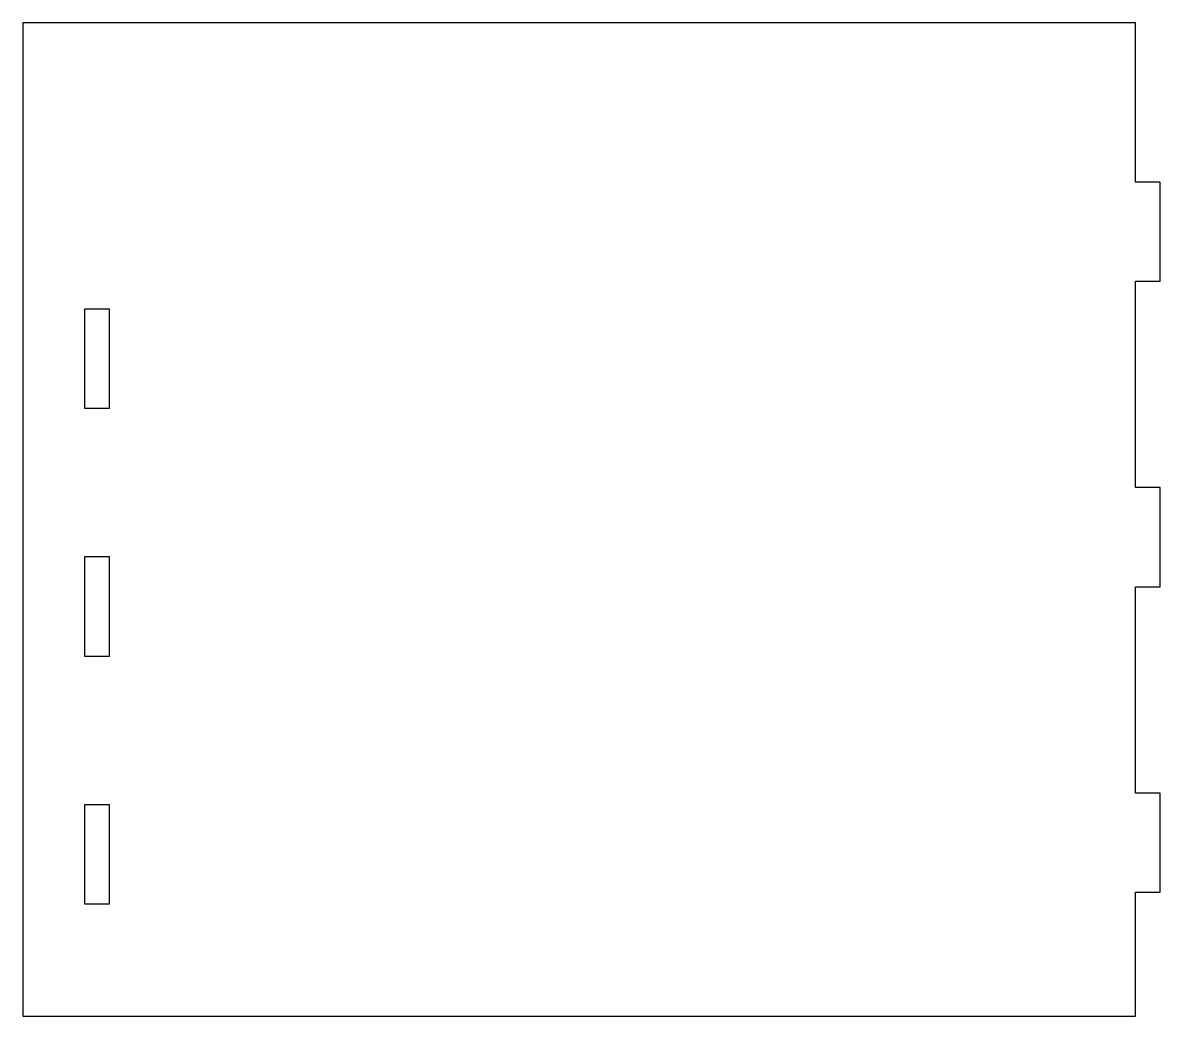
# Model space of a CAD drawing. Header units: millimetres. Extents: x 3266 to 3403, y 2546 to 2666.
import ezdxf

# ---------------------------------------------------------------- set-up
doc = ezdxf.new("R2010")
doc.units = ezdxf.units.MM

msp = doc.modelspace()

# ---------------------------------------------------------------- linework, layer by layer
at = {"color": 0, "extrusion": (0, -6.03965e-07, -1)}
for p, q in [((3265.57, 2666.1, -47.94), (3265.57, 2545.81, -47.94)), ((3400.35, 2666.1, -47.94), (3265.57, 2666.1, -47.94)), ((3400.35, 2646.81, -47.94), (3400.35, 2666.1, -47.94)), ((3403.35, 2646.81, -47.94), (3400.35, 2646.81, -47.94)), ((3403.35, 2634.81, -47.94), (3403.35, 2646.81, -47.94)), ((3400.35, 2634.81, -47.94), (3403.35, 2634.81, -47.94)), ((3400.35, 2609.81, -47.94), (3400.35, 2634.81, -47.94)), ((3276.07, 2631.42, -47.94), (3273.07, 2631.42, -47.94)), ((3273.07, 2631.42, -47.94), (3273.07, 2619.42, -47.94)), ((3276.07, 2619.42, -47.94), (3276.07, 2631.42, -47.94)), ((3273.07, 2619.42, -47.94), (3276.07, 2619.42, -47.94)), ((3403.35, 2609.81, -47.94), (3400.35, 2609.81, -47.94)), ((3403.35, 2597.81, -47.94), (3403.35, 2609.81, -47.94)), ((3276.07, 2601.42, -47.94), (3273.07, 2601.42, -47.94)), ((3273.07, 2601.42, -47.94), (3273.07, 2589.42, -47.94)), ((3276.07, 2589.42, -47.94), (3276.07, 2601.42, -47.94)), ((3400.35, 2597.81, -47.94), (3403.35, 2597.81, -47.94)), ((3400.35, 2572.81, -47.94), (3400.35, 2597.81, -47.94)), ((3273.07, 2589.42, -47.94), (3276.07, 2589.42, -47.94)), ((3403.35, 2572.81, -47.94), (3400.35, 2572.81, -47.94)), ((3403.35, 2560.81, -47.94), (3403.35, 2572.81, -47.94)), ((3276.07, 2571.42, -47.94), (3273.07, 2571.42, -47.94)), ((3273.07, 2571.42, -47.94), (3273.07, 2559.42, -47.94)), ((3276.07, 2559.42, -47.94), (3276.07, 2571.42, -47.94)), ((3400.35, 2560.81, -47.94), (3403.35, 2560.81, -47.94)), ((3400.35, 2545.81, -47.94), (3400.35, 2560.81, -47.94)), ((3273.07, 2559.42, -47.94), (3276.07, 2559.42, -47.94)), ((3265.57, 2545.81, -47.94), (3400.35, 2545.81, -47.94))]:
    msp.add_line(p, q, dxfattribs=at)

doc.saveas('drawing.dxf')
